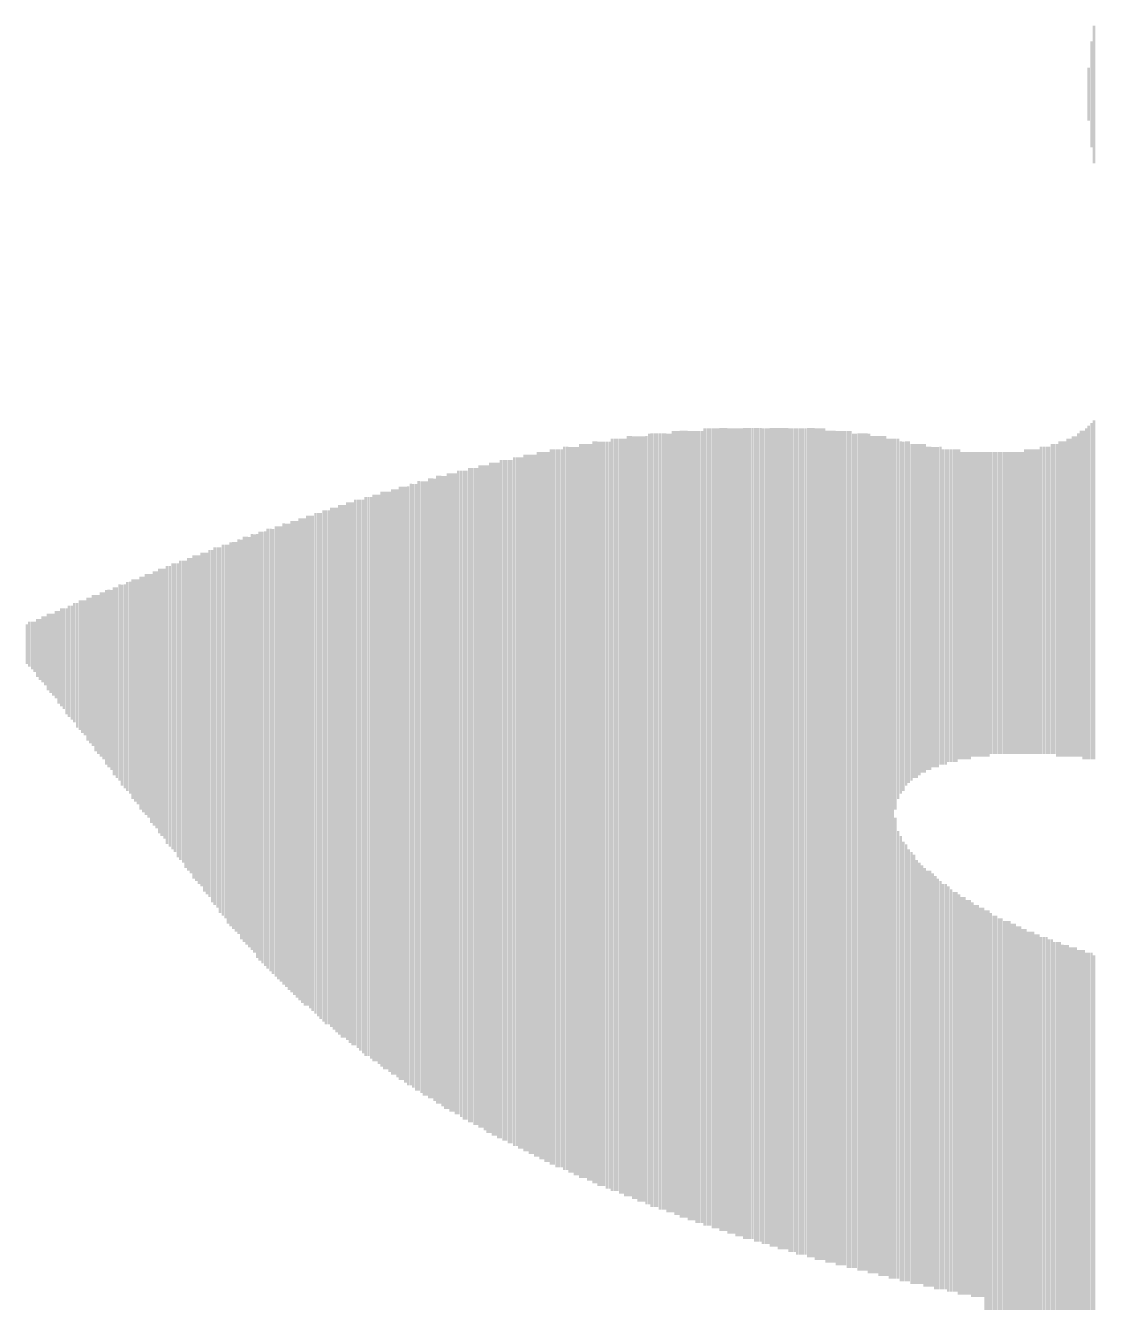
# Model space of a CAD drawing. Extents: x -6.6 to 74.2, y -9.7 to 63.
# Drawn here: x 8.203 to 9.229, y 50.471 to 51.695 of the extents above; entities that cross this region are included whole.
import ezdxf

# ---------------------------------------------------------------- set-up
doc = ezdxf.new("R2010")
doc.units = 0
doc.layers.add('21', color=253, linetype='CONTINUOUS')

# ---------------------------------------------------------------- blocks, each defined once
blk = doc.blocks.new('RECT')
blk.add_solid([(-0.5, -0.5), (0.5, -0.5), (-0.5, 0.5), (0.5, 0.5)])

msp = doc.modelspace()

# ---------------------------------------------------------------- block references
at = {"layer": '21', "rotation": 90}
for p, xscale, yscale in [((9.2279, 51.6292), 0.132, 0.0026), ((9.2254, 51.6293), 0.1016, 0.0024), ((9.2228, 51.6293), 0.0508, 0.0026), ((8.8241, 50.932), 0.7492, 0.0024), ((8.8266, 50.9307), 0.7518, 0.0024), ((8.8291, 50.9307), 0.7518, 0.0026), ((8.8317, 50.9295), 0.7544, 0.0024), ((8.8342, 50.9295), 0.7544, 0.0026), ((8.8368, 50.9295), 0.7544, 0.0024), ((8.8393, 50.9282), 0.7568, 0.0024), ((8.8418, 50.9282), 0.7568, 0.0026), ((8.8444, 50.9282), 0.7568, 0.0024), ((8.8469, 50.9269), 0.7594, 0.0026), ((8.8495, 50.9269), 0.7594, 0.0024), ((8.852, 50.9269), 0.7594, 0.0024), ((8.8545, 50.9269), 0.7644, 0.0026), ((8.8571, 50.9269), 0.7644, 0.0024), ((8.8596, 50.9269), 0.7644, 0.0026), ((8.8622, 50.9256), 0.767, 0.0024), ((8.8647, 50.9256), 0.767, 0.0024), ((8.8672, 50.9256), 0.767, 0.0026), ((8.8698, 50.9244), 0.7696, 0.0024), ((8.8723, 50.9244), 0.7696, 0.0026), ((8.8749, 50.9244), 0.7696, 0.0024), ((8.8774, 50.9231), 0.772, 0.0024), ((8.8799, 50.9231), 0.772, 0.0026), ((8.8825, 50.9231), 0.772, 0.0024), ((8.885, 50.9218), 0.7746, 0.0026), ((8.8876, 50.9218), 0.7746, 0.0024), ((8.8901, 50.9218), 0.7746, 0.0024), ((8.8926, 50.9206), 0.7772, 0.0026), ((8.8952, 50.9206), 0.7772, 0.0024), ((8.8977, 50.9206), 0.7772, 0.0026), ((8.9003, 50.9206), 0.7772, 0.0024), ((8.9028, 50.9193), 0.7798, 0.0024), ((8.9053, 50.9193), 0.7798, 0.0026), ((8.9079, 50.9193), 0.7798, 0.0024), ((8.9104, 50.918), 0.7822, 0.0026), ((8.913, 50.918), 0.7822, 0.0024), ((8.9155, 50.918), 0.7822, 0.0024), ((8.918, 50.9168), 0.7848, 0.0026), ((8.9206, 50.9168), 0.7848, 0.0024), ((8.9231, 50.9168), 0.7848, 0.0026), ((8.9257, 50.9155), 0.7874, 0.0024), ((8.9282, 50.9155), 0.7874, 0.0024), ((8.9307, 50.9155), 0.7874, 0.0026), ((8.9333, 50.9155), 0.7874, 0.0024), ((8.9358, 50.9142), 0.7898, 0.0026), ((8.9384, 50.9142), 0.7898, 0.0024), ((8.9409, 50.9142), 0.7898, 0.0024), ((8.9434, 50.9129), 0.7924, 0.0026), ((8.946, 50.9129), 0.7924, 0.0024), ((8.9485, 50.9129), 0.7924, 0.0026), ((8.9511, 50.9129), 0.7924, 0.0024), ((8.9536, 50.9117), 0.795, 0.0024), ((8.9561, 50.9117), 0.795, 0.0026), ((8.9587, 50.9117), 0.795, 0.0024), ((8.9612, 50.9104), 0.7974, 0.0026), ((8.9638, 50.9104), 0.7974, 0.0024), ((8.9663, 50.9104), 0.7974, 0.0024), ((8.9688, 50.9104), 0.7974, 0.0026), ((8.9714, 50.9079), 0.7976, 0.0024), ((8.9739, 50.9079), 0.7976, 0.0026), ((8.9765, 50.9079), 0.7976, 0.0024), ((8.979, 50.9079), 0.7976, 0.0024), ((8.9815, 50.9066), 0.8, 0.0026), ((8.9841, 50.9066), 0.8, 0.0024), ((8.9866, 50.9066), 0.8, 0.0026), ((8.9892, 50.9066), 0.8, 0.0024), ((8.9917, 50.9053), 0.8026, 0.0024), ((8.9942, 50.9053), 0.8026, 0.0026), ((9.2152, 51.1505), 0.3124, 0.0026), ((9.2178, 51.1492), 0.315, 0.0024), ((9.2203, 51.1504), 0.3174, 0.0024), ((9.2228, 51.1517), 0.32, 0.0026), ((9.2254, 51.153), 0.3226, 0.0024), ((9.2279, 51.1542), 0.325, 0.0026), ((8.7352, 50.9422), 0.7036, 0.0024), ((8.7377, 50.9422), 0.7036, 0.0024), ((8.7402, 50.9422), 0.7036, 0.0026), ((8.7479, 50.9409), 0.7112, 0.0024), ((8.7504, 50.9409), 0.7112, 0.0024), ((8.7529, 50.9396), 0.7136, 0.0026), ((8.7555, 50.9396), 0.7136, 0.0024), ((8.758, 50.9396), 0.7136, 0.0026), ((8.7606, 50.9383), 0.7162, 0.0024), ((8.7631, 50.9383), 0.7162, 0.0024), ((8.7656, 50.9384), 0.7214, 0.0026), ((8.7682, 50.9384), 0.7214, 0.0024), ((8.7707, 50.9384), 0.7214, 0.0026), ((8.7733, 50.9371), 0.7238, 0.0024), ((8.7758, 50.9371), 0.7238, 0.0024), ((8.7783, 50.9358), 0.7264, 0.0026), ((8.7809, 50.9371), 0.729, 0.0024), ((8.7834, 50.9371), 0.729, 0.0026), ((8.786, 50.9358), 0.7314, 0.0024), ((8.7885, 50.9358), 0.7314, 0.0024), ((8.791, 50.9345), 0.734, 0.0026), ((8.7936, 50.9345), 0.734, 0.0024), ((8.7961, 50.9345), 0.734, 0.0026), ((8.7987, 50.9333), 0.7366, 0.0024), ((8.8012, 50.9345), 0.739, 0.0024), ((8.8037, 50.9333), 0.7416, 0.0026), ((8.8063, 50.9333), 0.7416, 0.0024), ((8.8088, 50.9333), 0.7416, 0.0026), ((8.8114, 50.932), 0.7442, 0.0024), ((8.8139, 50.932), 0.7442, 0.0024), ((8.8164, 50.932), 0.7442, 0.0026), ((8.819, 50.9307), 0.7466, 0.0024), ((8.8215, 50.9307), 0.7466, 0.0026), ((8.9968, 50.904), 0.8, 0.0024), ((8.9993, 50.904), 0.8, 0.0026), ((9.0019, 50.9028), 0.8026, 0.0024), ((9.0044, 50.9028), 0.8026, 0.0024), ((9.0069, 50.9028), 0.8026, 0.0026), ((9.0095, 50.9028), 0.8026, 0.0024), ((9.012, 50.9015), 0.805, 0.0026), ((9.0146, 50.9003), 0.8026, 0.0024), ((9.0171, 50.9003), 0.8026, 0.0024), ((9.0196, 50.9003), 0.8026, 0.0026), ((9.0222, 50.899), 0.8052, 0.0024), ((9.0247, 50.899), 0.8052, 0.0026), ((9.0273, 50.899), 0.8052, 0.0024), ((9.0298, 50.8977), 0.8026, 0.0024), ((9.0323, 50.8965), 0.8052, 0.0026), ((9.0349, 50.8965), 0.8052, 0.0024), ((9.0374, 51.1213), 0.3556, 0.0026), ((9.04, 51.1263), 0.3454, 0.0024), ((9.0425, 51.1276), 0.3378, 0.0024), ((9.045, 51.1288), 0.3352, 0.0026), ((9.0476, 51.1314), 0.3302, 0.0024), ((9.0501, 51.1327), 0.3276, 0.0026), ((9.0527, 51.1327), 0.3226, 0.0024), ((9.0628, 51.1365), 0.315, 0.0026), ((9.0654, 51.1365), 0.315, 0.0024), ((9.1873, 51.1454), 0.2972, 0.0024), ((9.1898, 51.1454), 0.2972, 0.0026), ((9.1949, 51.1454), 0.3022, 0.0024), ((9.1974, 51.1454), 0.3022, 0.0026), ((9.2, 51.1454), 0.3022, 0.0024), ((9.2025, 51.1467), 0.3048, 0.0026), ((9.2051, 51.1467), 0.3048, 0.0024), ((9.2076, 51.1479), 0.3072, 0.0024), ((9.2101, 51.1479), 0.3072, 0.0026), ((9.2127, 51.1492), 0.3098, 0.0024), ((8.6818, 50.9498), 0.668, 0.0026), ((8.6844, 50.9498), 0.668, 0.0024), ((8.6869, 50.9485), 0.6704, 0.0024), ((8.6894, 50.9485), 0.6704, 0.0026), ((8.692, 50.9472), 0.673, 0.0024), ((8.6945, 50.9485), 0.6756, 0.0026), ((8.6971, 50.9473), 0.6782, 0.0024), ((8.6996, 50.9473), 0.6782, 0.0024), ((8.7021, 50.946), 0.6808, 0.0026), ((8.7047, 50.946), 0.6808, 0.0024), ((8.7072, 50.946), 0.6858, 0.0026), ((8.7098, 50.946), 0.6858, 0.0024), ((8.7123, 50.9447), 0.6882, 0.0024), ((8.7148, 50.9447), 0.6882, 0.0026), ((8.7174, 50.9447), 0.6882, 0.0024), ((8.7199, 50.9447), 0.6934, 0.0026), ((8.7225, 50.9447), 0.6934, 0.0024), ((8.725, 50.9434), 0.6958, 0.0024), ((8.7275, 50.9434), 0.6958, 0.0026), ((8.7301, 50.9421), 0.6984, 0.0024), ((8.7326, 50.9421), 0.6984, 0.0026), ((8.7428, 50.9409), 0.706, 0.0024), ((8.7453, 50.9409), 0.706, 0.0026), ((9.0552, 51.1339), 0.32, 0.0024), ((9.0577, 51.1339), 0.32, 0.0026), ((9.0603, 51.1352), 0.3174, 0.0024), ((9.0679, 51.1365), 0.3098, 0.0024), ((9.0704, 51.1365), 0.3098, 0.0026), ((9.073, 51.1377), 0.3072, 0.0024), ((9.0755, 51.1377), 0.3072, 0.0026), ((9.0781, 51.1377), 0.3072, 0.0024), ((9.0806, 51.139), 0.3048, 0.0024), ((9.0831, 51.1377), 0.3022, 0.0026), ((9.0857, 51.1377), 0.3022, 0.0024), ((9.0882, 51.139), 0.2996, 0.0026), ((9.0908, 51.139), 0.2996, 0.0024), ((9.0933, 51.139), 0.2996, 0.0024), ((9.0958, 51.139), 0.2996, 0.0026), ((9.0984, 51.1403), 0.2972, 0.0024), ((9.1009, 51.139), 0.2946, 0.0026), ((9.1035, 51.139), 0.2946, 0.0024), ((9.106, 51.139), 0.2946, 0.0024), ((9.1085, 51.139), 0.2946, 0.0026), ((9.1111, 51.1403), 0.292, 0.0024), ((9.1136, 51.1403), 0.292, 0.0026), ((9.1162, 51.1403), 0.292, 0.0024), ((9.1187, 51.1403), 0.292, 0.0024), ((9.1212, 51.1403), 0.292, 0.0026), ((9.1238, 51.1403), 0.292, 0.0024), ((9.1263, 51.1403), 0.292, 0.0026), ((9.1289, 51.1416), 0.2896, 0.0024), ((9.1314, 51.1416), 0.2896, 0.0024), ((9.1339, 51.1416), 0.2896, 0.0026), ((9.1365, 51.1416), 0.2896, 0.0024), ((9.139, 51.1416), 0.2896, 0.0026), ((9.1416, 51.1416), 0.2896, 0.0024), ((9.1441, 51.1416), 0.2896, 0.0024), ((9.1466, 51.1416), 0.2896, 0.0026), ((9.1492, 51.1416), 0.2896, 0.0024), ((9.1517, 51.1416), 0.2896, 0.0026), ((9.1543, 51.1416), 0.2896, 0.0024), ((9.1568, 51.1416), 0.2896, 0.0024), ((9.1593, 51.1416), 0.2896, 0.0026), ((9.1619, 51.1428), 0.292, 0.0024), ((9.1644, 51.1428), 0.292, 0.0026), ((9.167, 51.1428), 0.292, 0.0024), ((9.1695, 51.1428), 0.292, 0.0024), ((9.172, 51.1428), 0.292, 0.0026), ((9.1746, 51.1428), 0.292, 0.0024), ((9.1771, 51.1441), 0.2946, 0.0026), ((9.1797, 51.1441), 0.2946, 0.0024), ((9.1822, 51.1441), 0.2946, 0.0024), ((9.1847, 51.1441), 0.2946, 0.0026), ((9.1924, 51.1441), 0.2996, 0.0024), ((8.6285, 50.9574), 0.6274, 0.0024), ((8.631, 50.9574), 0.6274, 0.0026), ((8.6336, 50.9561), 0.6298, 0.0024), ((8.6361, 50.9561), 0.6298, 0.0024), ((8.6386, 50.9562), 0.635, 0.0026), ((8.6412, 50.9562), 0.635, 0.0024), ((8.6437, 50.9549), 0.6376, 0.0026), ((8.6463, 50.9536), 0.64, 0.0024), ((8.6488, 50.9549), 0.6426, 0.0024), ((8.6513, 50.9536), 0.6452, 0.0026), ((8.6539, 50.9536), 0.6452, 0.0024), ((8.6564, 50.9523), 0.6476, 0.0026), ((8.659, 50.9536), 0.6502, 0.0024), ((8.6615, 50.9523), 0.6526, 0.0024), ((8.664, 50.9523), 0.6526, 0.0026), ((8.6666, 50.951), 0.6552, 0.0024), ((8.6691, 50.951), 0.6552, 0.0026), ((8.6717, 50.9511), 0.6604, 0.0024), ((8.6742, 50.9511), 0.6604, 0.0024), ((8.6767, 50.9498), 0.663, 0.0026), ((8.6793, 50.9498), 0.663, 0.0024), ((8.5802, 50.9663), 0.5842, 0.0026), ((8.5828, 50.965), 0.5866, 0.0024), ((8.5853, 50.9637), 0.5892, 0.0024), ((8.5878, 50.9637), 0.5892, 0.0026), ((8.5904, 50.9638), 0.5944, 0.0024), ((8.5929, 50.9638), 0.5944, 0.0026), ((8.5955, 50.9625), 0.5968, 0.0024), ((8.598, 50.9625), 0.602, 0.0024), ((8.6005, 50.9625), 0.602, 0.0026), ((8.6031, 50.9612), 0.6044, 0.0024), ((8.6056, 50.9599), 0.607, 0.0026), ((8.6082, 50.9612), 0.6096, 0.0024), ((8.6107, 50.9599), 0.612, 0.0024), ((8.6132, 50.9599), 0.612, 0.0026), ((8.6158, 50.9587), 0.6146, 0.0024), ((8.6183, 50.96), 0.6172, 0.0026), ((8.6209, 50.9587), 0.6198, 0.0024), ((8.6234, 50.9574), 0.6222, 0.0024), ((8.6259, 50.9574), 0.6222, 0.0026), ((8.537, 50.9739), 0.5434, 0.0026), ((8.5396, 50.9739), 0.5434, 0.0024), ((8.5421, 50.9726), 0.546, 0.0026), ((8.5447, 50.9727), 0.5512, 0.0024), ((8.5472, 50.9714), 0.5538, 0.0024), ((8.5497, 50.9714), 0.5538, 0.0026), ((8.5523, 50.9701), 0.5562, 0.0024), ((8.5548, 50.9701), 0.5612, 0.0026), ((8.5574, 50.9701), 0.5612, 0.0024), ((8.5599, 50.9688), 0.5638, 0.0024), ((8.5624, 50.9688), 0.5688, 0.0026), ((8.565, 50.9688), 0.5688, 0.0024), ((8.5675, 50.9675), 0.5714, 0.0026), ((8.5701, 50.9663), 0.574, 0.0024), ((8.5726, 50.9676), 0.5766, 0.0024), ((8.5751, 50.9663), 0.579, 0.0026), ((8.5777, 50.965), 0.5816, 0.0024), ((8.4964, 50.9841), 0.4978, 0.0024), ((8.4989, 50.9828), 0.5004, 0.0026), ((8.5015, 50.9815), 0.5028, 0.0024), ((8.504, 50.9816), 0.508, 0.0026), ((8.5066, 50.9803), 0.5106, 0.0024), ((8.5091, 50.9803), 0.5106, 0.0024), ((8.5116, 50.9803), 0.5156, 0.0026), ((8.5142, 50.979), 0.5182, 0.0024), ((8.5167, 50.9777), 0.5206, 0.0026), ((8.5193, 50.979), 0.5232, 0.0024), ((8.5218, 50.9777), 0.5256, 0.0024), ((8.5243, 50.9764), 0.5282, 0.0026), ((8.5269, 50.9752), 0.5308, 0.0024), ((8.5294, 50.9752), 0.536, 0.0026), ((8.532, 50.9752), 0.536, 0.0024), ((8.5345, 50.9739), 0.5384, 0.0024), ((8.4659, 50.9917), 0.4622, 0.0026), ((8.4685, 50.9904), 0.4648, 0.0024), ((8.471, 50.9892), 0.4674, 0.0024), ((8.4735, 50.9904), 0.4698, 0.0026), ((8.4761, 50.9892), 0.4724, 0.0024), ((8.4786, 50.9879), 0.475, 0.0026), ((8.4812, 50.9879), 0.48, 0.0024), ((8.4837, 50.9866), 0.4826, 0.0024), ((8.4862, 50.9853), 0.485, 0.0026), ((8.4888, 50.9854), 0.4902, 0.0024), ((8.4913, 50.9841), 0.4928, 0.0026), ((8.4939, 50.9841), 0.4928, 0.0024), ((8.4278, 51.0044), 0.4114, 0.0026), ((8.4304, 51.0031), 0.414, 0.0024), ((8.4329, 51.0019), 0.4166, 0.0024), ((8.4354, 51.0019), 0.4216, 0.0026), ((8.438, 51.0006), 0.4242, 0.0024), ((8.4405, 50.9993), 0.4266, 0.0026), ((8.4431, 50.9993), 0.4318, 0.0024), ((8.4456, 50.998), 0.4342, 0.0024), ((8.4481, 50.9968), 0.4368, 0.0026), ((8.4507, 50.9968), 0.442, 0.0024), ((8.4532, 50.9955), 0.4444, 0.0026), ((8.4558, 50.9942), 0.447, 0.0024), ((8.4583, 50.9942), 0.452, 0.0024), ((8.4608, 50.993), 0.4546, 0.0026), ((8.4634, 50.9917), 0.4572, 0.0024), ((8.3923, 51.0197), 0.3556, 0.0024), ((8.3948, 51.0184), 0.3582, 0.0024), ((8.3973, 51.0158), 0.3632, 0.0026), ((8.3999, 51.0158), 0.3682, 0.0024), ((8.4024, 51.0146), 0.3708, 0.0026), ((8.405, 51.0133), 0.3734, 0.0024), ((8.4075, 51.0133), 0.3784, 0.0024), ((8.41, 51.0107), 0.3834, 0.0026), ((8.4126, 51.0108), 0.3886, 0.0024), ((8.4151, 51.0095), 0.3912, 0.0026), ((8.4177, 51.0082), 0.3936, 0.0024), ((8.4202, 51.0082), 0.3988, 0.0024), ((8.4227, 51.0069), 0.4012, 0.0026), ((8.4253, 51.0044), 0.4064, 0.0024), ((8.3592, 51.0349), 0.2998, 0.0026), ((8.3618, 51.0336), 0.3022, 0.0024), ((8.3643, 51.0323), 0.3098, 0.0026), ((8.3669, 51.0311), 0.3124, 0.0024), ((8.3694, 51.0298), 0.315, 0.0024), ((8.3719, 51.0298), 0.32, 0.0026), ((8.3745, 51.0272), 0.325, 0.0024), ((8.377, 51.026), 0.3276, 0.0026), ((8.3796, 51.026), 0.3328, 0.0024), ((8.3821, 51.0235), 0.3378, 0.0024), ((8.3846, 51.0234), 0.3428, 0.0026), ((8.3872, 51.0222), 0.3454, 0.0024), ((8.3897, 51.0196), 0.3504, 0.0026), ((8.3262, 51.0501), 0.2438, 0.0026), ((8.3288, 51.0489), 0.2464, 0.0024), ((8.3313, 51.0476), 0.254, 0.0024), ((8.3338, 51.0463), 0.2564, 0.0026), ((8.3364, 51.045), 0.259, 0.0024), ((8.3389, 51.0437), 0.2666, 0.0026), ((8.3415, 51.0425), 0.2692, 0.0024), ((8.344, 51.0425), 0.2742, 0.0024), ((8.3465, 51.0412), 0.2768, 0.0026), ((8.3491, 51.0387), 0.282, 0.0024), ((8.3516, 51.0387), 0.287, 0.0026), ((8.3542, 51.0374), 0.2894, 0.0024), ((8.3567, 51.0349), 0.2946, 0.0024), ((8.2932, 51.0654), 0.188, 0.0024), ((8.2983, 51.0616), 0.1956, 0.0024), ((8.3008, 51.0615), 0.2006, 0.0026), ((8.3034, 51.0603), 0.2032, 0.0024), ((8.3059, 51.059), 0.2108, 0.0024), ((8.3084, 51.0577), 0.2132, 0.0026), ((8.311, 51.0564), 0.2158, 0.0024), ((8.3135, 51.0552), 0.2234, 0.0026), ((8.3161, 51.0539), 0.226, 0.0024), ((8.3186, 51.0539), 0.231, 0.0024), ((8.3211, 51.0526), 0.2336, 0.0026), ((8.3237, 51.0501), 0.2386, 0.0024), ((8.2678, 51.0768), 0.1448, 0.0024), ((8.2703, 51.0742), 0.1498, 0.0026), ((8.2729, 51.073), 0.1524, 0.0024), ((8.2754, 51.073), 0.1574, 0.0026), ((8.278, 51.0717), 0.16, 0.0024), ((8.2805, 51.0704), 0.1676, 0.0024), ((8.283, 51.0692), 0.1702, 0.0026), ((8.2856, 51.0679), 0.1726, 0.0024), ((8.2881, 51.0666), 0.1802, 0.0026), ((8.2907, 51.0653), 0.1828, 0.0024), ((8.2957, 51.0628), 0.193, 0.0026), ((8.2373, 51.0895), 0.094, 0.0026), ((8.2399, 51.0882), 0.0964, 0.0024), ((8.2424, 51.0857), 0.1016, 0.0024), ((8.2449, 51.0857), 0.1066, 0.0026), ((8.2475, 51.0844), 0.1092, 0.0024), ((8.25, 51.0844), 0.1142, 0.0026), ((8.2526, 51.0819), 0.1194, 0.0024), ((8.2551, 51.0819), 0.1244, 0.0024), ((8.2576, 51.0806), 0.127, 0.0026), ((8.2602, 51.0793), 0.1294, 0.0024), ((8.2627, 51.0781), 0.1372, 0.0026), ((8.2653, 51.0768), 0.1396, 0.0024), ((8.2068, 51.1022), 0.0432, 0.0026), ((8.2094, 51.1009), 0.0456, 0.0024), ((8.2119, 51.0996), 0.0482, 0.0026), ((8.2145, 51.0984), 0.0558, 0.0024), ((8.217, 51.0971), 0.0584, 0.0024), ((8.2195, 51.0971), 0.0634, 0.0026), ((8.2221, 51.0958), 0.066, 0.0024), ((8.2246, 51.0946), 0.0736, 0.0026), ((8.2272, 51.0933), 0.0762, 0.0024), ((8.2297, 51.092), 0.0786, 0.0024), ((8.2322, 51.092), 0.0838, 0.0026), ((8.2348, 51.0895), 0.0888, 0.0024), ((8.2043, 51.1022), 0.038, 0.0024), ((9.0374, 50.7148), 0.4418, 0.0026), ((9.04, 50.7085), 0.4292, 0.0024), ((9.0425, 50.7047), 0.4268, 0.0024), ((9.045, 50.7021), 0.4216, 0.0026), ((9.0476, 50.7008), 0.419, 0.0024), ((9.0501, 50.6983), 0.414, 0.0026), ((9.0527, 50.6958), 0.414, 0.0024), ((9.0552, 50.6945), 0.4114, 0.0024), ((9.0577, 50.692), 0.4064, 0.0026), ((9.0603, 50.6907), 0.4038, 0.0024), ((9.0628, 50.6894), 0.4012, 0.0026), ((9.0654, 50.6869), 0.4012, 0.0024), ((9.0679, 50.6856), 0.3986, 0.0024), ((9.0704, 50.6856), 0.3986, 0.0026), ((9.073, 50.6844), 0.3962, 0.0024), ((9.0755, 50.6818), 0.3962, 0.0026), ((9.0781, 50.6805), 0.3936, 0.0024), ((9.0806, 50.6793), 0.3912, 0.0024), ((9.0831, 50.678), 0.3886, 0.0026), ((9.0857, 50.678), 0.3886, 0.0024), ((9.0882, 50.6755), 0.3886, 0.0026), ((9.0908, 50.6742), 0.386, 0.0024), ((9.0933, 50.6729), 0.3834, 0.0024), ((9.0958, 50.6729), 0.3834, 0.0026), ((9.0984, 50.6704), 0.3836, 0.0024), ((9.1009, 50.6691), 0.381, 0.0026), ((9.1035, 50.6691), 0.381, 0.0024), ((9.106, 50.6678), 0.3784, 0.0024), ((9.1085, 50.6678), 0.3784, 0.0026), ((9.1111, 50.6653), 0.3784, 0.0024), ((9.1136, 50.664), 0.3758, 0.0026), ((9.1162, 50.664), 0.3758, 0.0024), ((9.1187, 50.6628), 0.3734, 0.0024), ((9.1212, 50.6628), 0.3734, 0.0026), ((9.1238, 50.1344), 1.4248, 0.0024), ((9.1263, 50.1344), 1.4248, 0.0026), ((9.1289, 50.1332), 1.4224, 0.0024), ((9.1314, 50.1319), 1.4198, 0.0024), ((9.1339, 50.1319), 1.4198, 0.0026), ((9.1365, 50.1306), 1.4172, 0.0024), ((9.139, 50.1319), 1.4148, 0.0026), ((9.1416, 50.1306), 1.4122, 0.0024), ((9.1441, 50.1306), 1.4122, 0.0024), ((9.1466, 50.1306), 1.4122, 0.0026), ((9.1492, 50.1293), 1.4096, 0.0024), ((9.1517, 50.1306), 1.407, 0.0026), ((9.1543, 50.1294), 1.4046, 0.0024), ((9.1568, 50.1294), 1.4046, 0.0024), ((9.1593, 50.1281), 1.402, 0.0026), ((9.1619, 50.1281), 1.402, 0.0024), ((9.1644, 50.1281), 1.397, 0.0026), ((9.167, 50.1281), 1.397, 0.0024), ((9.1695, 50.1281), 1.397, 0.0024), ((9.172, 50.1268), 1.3944, 0.0026), ((9.1746, 50.1268), 1.3944, 0.0024), ((9.1771, 50.1268), 1.3892, 0.0026), ((9.1797, 50.1268), 1.3892, 0.0024), ((9.1822, 50.1268), 1.3892, 0.0024), ((9.1847, 50.1256), 1.3868, 0.0026), ((9.1873, 50.1256), 1.3868, 0.0024), ((9.1898, 50.1256), 1.3818, 0.0026), ((9.1924, 50.1256), 1.3818, 0.0024), ((9.1949, 50.1256), 1.3818, 0.0024), ((9.1974, 50.1243), 1.3792, 0.0026), ((9.2, 50.1255), 1.3766, 0.0024), ((9.2025, 50.1255), 1.3766, 0.0026), ((9.2051, 50.1243), 1.3742, 0.0024), ((9.2076, 50.1243), 1.3742, 0.0024), ((9.2101, 50.1256), 1.3716, 0.0026), ((9.2127, 50.1243), 1.369, 0.0024), ((9.2152, 50.1243), 1.369, 0.0026), ((9.2178, 50.1243), 1.369, 0.0024), ((9.2203, 50.1243), 1.364, 0.0024), ((9.2228, 50.1243), 1.364, 0.0026), ((9.2254, 50.1243), 1.364, 0.0024), ((9.2279, 50.123), 1.3614, 0.0026)]:
    msp.add_blockref('RECT', p, dxfattribs=dict(at, xscale=xscale, yscale=yscale))

doc.saveas('drawing.dxf')
